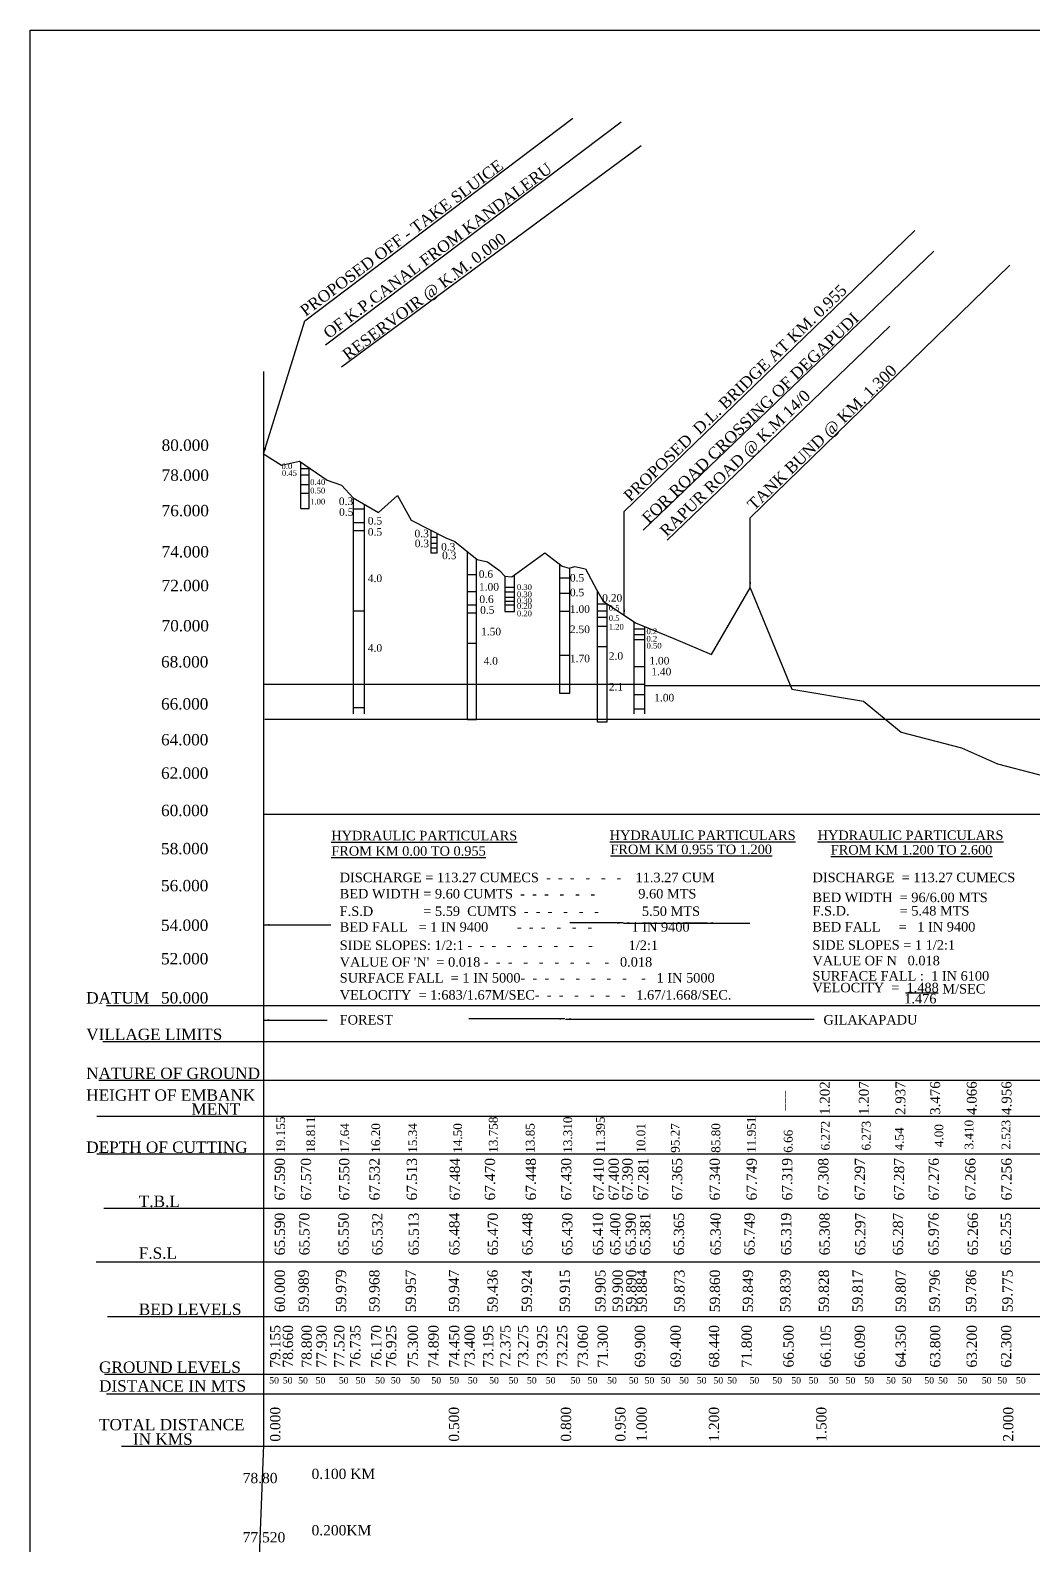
# Model space of a CAD drawing. Header units: millimetres. Extents: x 8 to 638, y 7 to 911.
# Drawn here: x 8.1 to 272.3, y 511.6 to 910.8 of the extents above; entities that cross this region are included whole.
import ezdxf

# ---------------------------------------------------------------- set-up
doc = ezdxf.new("R2010")
doc.units = ezdxf.units.MM
doc.header["$MEASUREMENT"] = 0
for name, color, linetype in [('DIM', 5, 'Continuous'), ('DWG.LINE', 10, 'Continuous'), ('TEXT', 7, 'Continuous')]:
    doc.layers.add(name, color=color, linetype=linetype)
doc.layers.add('TITLE', color=7, linetype='Continuous', lineweight=30)
doc.styles.get("Standard").update_dxf_attribs({"font": 'times.ttf', "height": 2})
doc.dimstyles.get("Standard").update_dxf_attribs({"dimtxt": 2, "dimasz": 1.5, "dimexe": 0.18, "dimexo": 0.0625, "dimgap": 0.09, "dimtad": 0, "dimtih": 1, "dimtoh": 1, "dimdec": 0, "dimzin": 0, "dimdsep": 46, "dimtxsty": 'Standard', "dimcen": 300, "dimclrd": 5, "dimclre": 5, "dimclrt": 4, "dimadec": 0, "dimazin": 0, "dimtfac": 1, "dimtdec": 0, "dimtofl": 0, "dimtmove": 0, "dimatfit": 3, "dimfxl": 0, "dimtolj": 1, "dimtzin": 0, "dimarcsym": 0})

msp = doc.modelspace()

# ---------------------------------------------------------------- linework, layer by layer
at = {"layer": 'DWG.LINE', "ltscale": 0.2}
for p, q in [((79.45, 784.78), (79.45, 797.03)), ((81.63, 784.78), (81.63, 795.53)), ((79.45, 784.78), (81.63, 784.78)), ((123.38, 729.16), (123.38, 773.31)), ((125.68, 729.16), (125.68, 771.47)), ((123.38, 729.16), (125.68, 729.16))]:
    msp.add_line(p, q, dxfattribs=at)
for points in [[(85.93, 827.95), (163.81, 886.67)], [(90.17, 822.09), (169.11, 880.48)], [(169.63, 779.07), (246.2, 852.57)], [(175.93, 776.45), (234.64, 832.86)], [(69.6, 820.85), (69.6, 537.96), (65.72, 438.4), (138.59, 386.38), (229.6, 363.93), (279.05, 358.28), (300.62, 343.64), (351.87, 333.45), (367.99, 331.35), (398.94, 329.54), (420.89, 308.73), (447.49, 262.64), (459.17, 225.93), (510.34, 178.53)], [(69.6, 799.22), (74.33, 796.2), (79.1, 797.27), (86.38, 792.27), (90.11, 790.92), (93.19, 787.6), (99.87, 783.75), (104.88, 788.23), (108.45, 781.68), (117.65, 777.02), (119.96, 776.07), (125.88, 771.3), (128.63, 770.74), (131.81, 768.4), (133.21, 766.91), (135.04, 766.71), (143.75, 773.11), (148.32, 769.57), (150.15, 769.06), (151.66, 769.5), (154.45, 768.9), (157.31, 763.38), (159.11, 760.34), (167.58, 754.59), (177.76, 750.46), (187.63, 746.3), (197.85, 763.85), (208.84, 737.12), (227.69, 733.96), (237.67, 725.82), (253.51, 721.67), (262.98, 717.42), (284.66, 711.85)], [(79.45, 795.35), (81.63, 795.35)], [(79.45, 793.63), (81.63, 793.63)], [(79.45, 791.09), (81.63, 791.09)], [(79.45, 788.79), (81.63, 788.79)], [(93.33, 730.66), (93.33, 787.51)], [(93.33, 784.65), (96.2, 784.65)], [(96.2, 730.66), (96.2, 785.86)], [(93.33, 781.11), (96.2, 781.11)], [(93.33, 779), (96.2, 779)], [(113.67, 779.04), (113.67, 773.04), (115.38, 773.04), (115.38, 778.17)], [(113.67, 777.23), (115.38, 777.23)], [(113.67, 775.59), (115.38, 775.59)], [(113.67, 774.38), (115.38, 774.38)], [(123.38, 767.39), (125.68, 767.39)], [(133.21, 766.91), (133.21, 757.62), (135.71, 757.62), (135.71, 767.2)], [(147.57, 770.16), (147.57, 736.06), (150.27, 736.06), (150.27, 769.09)], [(123.38, 762.87), (125.68, 762.87)], [(133.21, 764.03), (135.71, 764.03)], [(133.21, 762.78), (135.71, 762.78)], [(147.57, 766.47), (150.27, 766.47)], [(160.07, 759.69), (160.07, 728.42), (157.58, 728.42), (157.58, 762.92)], [(123.38, 759.34), (125.68, 759.34)], [(133.21, 761.41), (135.71, 761.41)], [(133.21, 760.34), (135.71, 760.34)], [(133.21, 759.38), (135.71, 759.38)], [(147.57, 762.47), (150.27, 762.47)], [(157.58, 759.6), (160.07, 759.6)], [(93.33, 757.76), (96.2, 757.76)], [(123.38, 757.29), (125.68, 757.29)], [(147.57, 757.7), (150.27, 757.7)], [(157.58, 757.75), (160.07, 757.75)], [(157.58, 756.12), (160.07, 756.12)], [(167.2, 754.85), (167.2, 730.66)], [(157.58, 753.72), (160.07, 753.72)], [(167.2, 753.01), (170.03, 753.01)], [(167.2, 751.57), (170.03, 751.57)], [(170.03, 753.59), (170.03, 730.66)], [(123.38, 749.27), (125.68, 749.27)], [(157.58, 748.39), (160.07, 748.39)], [(167.2, 750.19), (170.03, 750.19)], [(147.57, 746.06), (150.27, 746.06)], [(167.2, 743.15), (170.03, 743.15)], [(69.6, 738.5), (170.03, 738.5)], [(167.2, 735.7), (170.03, 735.7)], [(170.03, 738.13), (611.81, 738.13)], [(93.33, 732.29), (96.2, 732.29)], [(167.2, 731.96), (170.03, 731.96)], [(69.97, 729.2), (607.75, 729.2)], [(69.6, 704.23), (613.69, 704.23)], [(238.75, 657.09), (247.37, 657.09)], [(28.17, 653.75), (613.69, 653.75)], [(27.25, 644.26), (613.69, 644.26)], [(26.14, 634.1), (610.84, 634.1)], [(25.67, 624.6), (610.84, 624.6)], [(25.67, 614.62), (610.84, 614.62)], [(27.52, 600.36), (610.84, 600.36)], [(25.48, 586.21), (610.84, 586.21)], [(28.45, 571.73), (610.72, 571.73)], [(27.7, 556.58), (610.72, 556.58)], [(28.17, 551.41), (610.72, 551.41)], [(32.15, 537.56), (610.72, 537.56)]]:
    msp.add_lwpolyline(points, dxfattribs=at)
at = {"layer": 'TITLE', "ltscale": 0.2}
msp.add_lwpolyline([(8.12, 910.83), (637.81, 910.83), (637.81, 7.2), (8.12, 7.2)], close=True, dxfattribs=at)

# ---------------------------------------------------------------- texts
at = {"layer": 'TEXT', "ltscale": 0.2}
for s, height, rotation, p in [('PROPOSED OFF - TAKE SLUICE', 3, 36.8398, (80.68, 835.32)), ('OF K.P.CANAL FROM KANDALERU', 3, 36.8398, (86.79, 829.41)), ('RESERVOIR @ K.M. 0.000', 3, 36.8398, (91.81, 823.72)), ('PROPOSED  D.L. BRIDGE AT KM. 0.955', 3, 44.1218, (166.26, 786.41)), ('FOR ROAD CROSSING OF DEGAPUDI', 3, 44.1218, (171.1, 780.58)), ('TANK BUND @ KM. 1.300', 3, 44.1218, (198.86, 784.07)), ('RAPUR ROAD @ K.M 14/0', 3, 44.1218, (175.81, 777.17)), ('___', 2.3, 90, (206.82, 626.09)), ('1.202', 2.6, 90, (218.79, 624.92)), ('1.207', 2.6, 90, (229.08, 624.92)), ('2.937', 2.6, 90, (238.73, 624.92)), ('3.476', 2.6, 90, (247.89, 624.92)), ('4.066', 2.6, 90, (257.53, 624.92)), ('4.956', 2.6, 90, (266.69, 624.92)), ('19.155', 2.3, 90, (75.23, 614.92)), ('18.811', 2.3, 90, (83.17, 614.92)), ('13.758', 2.3, 90, (131.27, 614.92)), ('13.310', 2.3, 90, (150.91, 614.92)), ('11.395', 2.3, 90, (159.54, 614.92)), ('11.951', 2.3, 90, (199.31, 614.92)), ('6.272', 2.3, 90, (218.79, 615.53)), ('6.273', 2.3, 90, (229.55, 615.53)), ('3.410', 2.3, 90, (256.65, 615.79)), ('2.523', 2.3, 90, (266.4, 615.79)), ('17.64', 2.3, 90, (92.12, 614.92)), ('16.20', 2.3, 90, (100.32, 614.92)), ('15.34', 2.3, 90, (110.02, 614.92)), ('14.50', 2.3, 90, (121.9, 614.92)), ('13.85', 2.3, 90, (141, 614.92)), ('10.01', 2.3, 90, (170.19, 614.92)), ('95.27', 2.3, 90, (179.23, 614.92)), ('85.80', 2.3, 90, (189.94, 614.92)), ('6.66', 2.3, 90, (209.01, 614.92)), ('4.54', 2.3, 90, (238.29, 615.53)), ('4.00', 2.3, 90, (248.73, 616.41)), ('67.590', 2.7, 90, (75.23, 602.34)), ('67.570', 2.7, 90, (82.12, 602.34)), ('67.550', 2.7, 90, (92.2, 602.34)), ('67.532', 2.7, 90, (100.19, 602.34)), ('67.513', 2.7, 90, (110.02, 602.34)), ('67.484', 2.7, 90, (121.33, 602.34)), ('67.470', 2.7, 90, (130.61, 602.34)), ('67.448', 2.7, 90, (141.37, 602.34)), ('67.430', 2.7, 90, (150.71, 602.34)), ('67.410', 2.7, 90, (159.23, 602.34)), ('67.400', 2.7, 90, (163.23, 602.34)), ('67.390', 2.7, 90, (166.86, 602.34)), ('67.281', 2.7, 90, (170.97, 602.34)), ('67.365', 2.7, 90, (179.92, 602.34)), ('67.340', 2.7, 90, (189.85, 602.34)), ('67.749', 2.7, 90, (199.58, 602.34)), ('67.319', 2.7, 90, (208.92, 602.34)), ('67.308', 2.7, 90, (218.46, 602.34)), ('67.297', 2.7, 90, (228.09, 602.34)), ('67.287', 2.7, 90, (238.42, 602.34)), ('67.276', 2.7, 90, (247.56, 602.34)), ('67.266', 2.7, 90, (257.2, 602.34)), ('67.256', 2.7, 90, (266.74, 602.34)), ('65.590', 2.7, 90, (75.23, 587.9)), ('65.570', 2.7, 90, (81.68, 587.9)), ('65.550', 2.7, 90, (92.01, 587.9)), ('65.532', 2.7, 90, (100.92, 587.9)), ('65.513', 2.7, 90, (110.5, 587.9)), ('65.484', 2.7, 90, (121.21, 587.9)), ('65.470', 2.7, 90, (131.36, 587.9)), ('65.448', 2.7, 90, (140.46, 587.9)), ('65.430', 2.7, 90, (150.98, 587.9)), ('65.410', 2.7, 90, (159.08, 587.9)), ('65.400', 2.7, 90, (163.63, 587.9)), ('65.390', 2.7, 90, (167.7, 587.9)), ('65.381', 2.7, 90, (171.5, 587.9)), ('65.365', 2.7, 90, (180.41, 587.9)), ('65.340', 2.7, 90, (190.08, 587.9)), ('65.749', 2.7, 90, (198.99, 587.9)), ('65.319', 2.7, 90, (208.66, 587.9)), ('65.308', 2.7, 90, (218.8, 587.9)), ('65.297', 2.7, 90, (228.19, 587.9)), ('65.287', 2.7, 90, (238.14, 587.9)), ('65.976', 2.7, 90, (247.52, 587.9)), ('65.266', 2.7, 90, (257.86, 587.9)), ('65.255', 2.7, 90, (266.58, 587.9)), ('60.000', 2.7, 90, (75.23, 572.9)), ('59.989', 2.7, 90, (81.5, 572.9)), ('59.979', 2.7, 90, (91.35, 572.9)), ('59.968', 2.7, 90, (100.13, 572.9)), ('59.957', 2.7, 90, (109.74, 572.9)), ('59.947', 2.7, 90, (121.13, 572.9)), ('59.436', 2.7, 90, (131.3, 572.9)), ('59.924', 2.7, 90, (140.33, 572.9)), ('59.915', 2.7, 90, (150.34, 572.9)), ('59.905', 2.7, 90, (159.7, 572.9)), ('59.900', 2.7, 90, (164.26, 572.9)), ('59.890', 2.7, 90, (167.84, 572.9)), ('59.884', 2.7, 90, (170.6, 572.9)), ('59.873', 2.7, 90, (180.53, 572.9)), ('59.860', 2.7, 90, (189.89, 572.9)), ('59.849', 2.7, 90, (198.59, 572.9)), ('59.839', 2.7, 90, (208.44, 572.9)), ('59.828', 2.7, 90, (218.61, 572.9)), ('59.817', 2.7, 90, (227.48, 572.9)), ('59.807', 2.7, 90, (238.84, 572.9)), ('59.796', 2.7, 90, (247.79, 572.9)), ('59.786', 2.7, 90, (257.39, 572.9)), ('59.775', 2.7, 90, (267, 572.9)), ('79.155', 2.7, 90, (74.01, 558.3)), ('78.660', 2.7, 90, (77.37, 558.3)), ('78.800', 2.7, 90, (82.3, 558.3)), ('77.930', 2.7, 90, (86.22, 558.3)), ('77.520', 2.7, 90, (90.89, 558.3)), ('76.735', 2.7, 90, (95.11, 558.3)), ('76.170', 2.7, 90, (100.64, 558.3)), ('76.925', 2.7, 90, (104.56, 558.3)), ('75.300', 2.7, 90, (110.29, 558.3)), ('74.890', 2.7, 90, (115.71, 558.3)), ('74.450', 2.7, 90, (121.19, 558.3)), ('73.400', 2.7, 90, (125.26, 558.3)), ('73.195', 2.7, 90, (130.13, 558.3)), ('72.375', 2.7, 90, (134.66, 558.3)), ('73.275', 2.7, 90, (139.33, 558.3)), ('73.925', 2.7, 90, (144.35, 558.3)), ('73.225', 2.7, 90, (149.63, 558.3)), ('73.060', 2.7, 90, (155.06, 558.3)), ('71.300', 2.7, 90, (160.33, 558.3)), ('69.900', 2.7, 90, (170.14, 558.3)), ('69.400', 2.7, 90, (179.54, 558.3)), ('68.440', 2.7, 90, (189.67, 558.3)), ('71.800', 2.7, 90, (198.27, 558.3)), ('66.500', 2.7, 90, (209.28, 558.3)), ('66.105', 2.7, 90, (219.08, 558.3)), ('66.090', 2.7, 90, (228.08, 558.3)), ('64.350', 2.7, 90, (238.85, 558.3)), ('63.800', 2.7, 90, (247.93, 558.3)), ('63.200', 2.7, 90, (257.58, 558.3)), ('62.300', 2.7, 90, (266.66, 558.3)), ('0.000', 2.7, 90, (74.01, 538.77)), ('0.500', 2.7, 90, (121.12, 538.77)), ('0.800', 2.7, 90, (150.64, 538.77)), ('0.950', 2.7, 90, (164.97, 538.77)), ('1.000', 2.7, 90, (170.57, 538.77)), ('1.200', 2.7, 90, (189.65, 538.77)), ('1.500', 2.7, 90, (217.93, 538.77)), ('2.000', 2.7, 90, (267.19, 538.77))]:
    msp.add_text(s, height=height, rotation=rotation, dxfattribs=at).set_placement(p)
for s, height, p in [('80.000', 3, (42.73, 799.96)), ('78.000', 3, (42.73, 792.05)), ('0.0', 1.5, (74.33, 795.17)), ('0.45', 1.5, (74.42, 793.37)), ('0.40', 1.5, (81.88, 790.97)), ('0.50', 1.5, (81.88, 788.74)), ('1.00', 1.5, (81.88, 785.83)), ('0.3', 2, (89.44, 785.68)), ('76.000', 3, (42.73, 782.71)), ('0.5', 2, (89.48, 782.84)), ('0.5', 2, (97.06, 780.54)), ('0.5', 2, (97.06, 777.6)), ('0.3', 2, (109.38, 777.18)), ('74.000', 3, (42.73, 771.86)), ('0.3', 2, (109.43, 774.56)), ('0.3', 2, (116.37, 773.66)), ('0.3', 2, (116.63, 771.41)), ('4.0', 2, (97.06, 765.38)), ('0.6', 2, (126.31, 766.5)), ('0.5', 2, (150.33, 765.5)), ('72.000', 3, (42.73, 762.96)), ('1.00', 2, (126.36, 763.11)), ('0.30', 1.5, (136.36, 763.3)), ('0.30', 1.5, (136.36, 761.41)), ('0.5', 2, (150.33, 761.64)), ('0.6', 2, (126.46, 759.86)), ('0.5', 2, (126.66, 757.01)), ('0.30', 1.5, (136.36, 759.75)), ('0.20', 1.5, (136.36, 758.31)), ('1.00', 2, (150.33, 757.26)), ('0.20', 2, (158.85, 760.21)), ('0.5', 1.5, (160.57, 757.81)), ('70.000', 3, (42.73, 752.37)), ('0.20', 1.5, (136.36, 756.34)), ('0.5', 1.5, (160.57, 755.13)), ('1.50', 2, (126.9, 751.33)), ('2.50', 2, (150.33, 751.92)), ('1.20', 1.5, (160.57, 752.82)), ('0.2', 1.5, (170.5, 751.64)), ('0.2', 1.5, (170.5, 749.68)), ('4.0', 2, (97.06, 747.01)), ('2.0', 2, (160.57, 744.9)), ('0.50', 1.5, (170.54, 747.85)), ('68.000', 3, (42.58, 742.85)), ('4.0', 2, (127.59, 743.59)), ('1.70', 2, (150.33, 744.23)), ('1.00', 2, (171.26, 743.65)), ('1.40', 2, (171.78, 740.78)), ('2.1', 2, (160.57, 736.78)), ('66.000', 3, (42.58, 731.76)), ('1.00', 2, (172.54, 733.91)), ('64.000', 3, (42.58, 722.32)), ('62.000', 3, (42.58, 713.52)), ('60.000', 3, (42.58, 703.67)), ('%%UHYDRAULIC PARTICULARS', 2.5, (87.45, 697.3)), ('%%UHYDRAULIC PARTICULARS', 2.5, (160.82, 697.39)), ('%%UHYDRAULIC PARTICULARS', 2.5, (215.61, 697.39)), ('58.000', 3, (42.58, 693.61)), ('%%UFROM KM 0.00 TO 0.955', 2.5, (87.45, 693.23)), ('%%UFROM KM 0.955 TO 1.200', 2.5, (161, 693.67)), ('%%UFROM KM 1.200 TO 2.600', 2.5, (219.08, 693.55)), ('56.000', 3, (42.58, 683.85)), ('DISCHARGE = 113.27 CUMECS  -  -  -   -   -   -    11.3.27 CUM', 2.5, (89.66, 686.26)), ('DISCHARGE  = 113.27 CUMECS', 2.5, (214.26, 686.26)), ('BED WIDTH = 9.60 CUMTS  -  -  -   -   -   -            9.60 MTS', 2.5, (89.66, 681.97)), ('BED WIDTH  = 96/6.00 MTS', 2.5, (214.26, 681)), ('F.S.D              = 5.59  CUMTS  -  -  -   -   -   -            5.50 MTS', 2.5, (89.66, 677.36)), ('F.S.D.              = 5.48 MTS', 2.5, (214.26, 677.48)), ('54.000', 3, (42.58, 673.41)), ('BED FALL   = 1 IN 9400        -  -  -   -   -   -           1 IN 9400', 2.5, (89.66, 673.21)), ('BED FALL     =   1 IN 9400', 2.5, (214.26, 673.25)), ('SIDE SLOPES: 1/2:1 -  -  -   -   -   -   -   -    -          1/2:1', 2.5, (89.66, 668.38)), ('SIDE SLOPES = 1 1/2:1', 2.5, (214.26, 668.47)), ('52.000', 3, (42.58, 664.59)), ('VALUE OF N   0.018', 2.5, (214.26, 664.34)), ("VALUE OF 'N'  = 0.018 -  -  -   -   -   -   -   -    -   0.018", 2.5, (89.66, 663.99)), ('SURFACE FALL :  1 IN 6100', 2.5, (214.26, 660.31)), ('SURFACE FALL  = 1 IN 5000-  -  -   -   -   -   -   -    -   1 IN 5000', 2.5, (89.66, 659.8)), ('VELOCITY  =  1.488', 2.5, (214.26, 657.23)), ('M/SEC', 2.5, (248.49, 656.91)), ('DATUM', 3, (22.85, 654.27)), ('50.000', 3, (42.58, 654.27)), ('VELOCITY  = 1:683/1.67M/SEC-  -  -   -   -   -   -   1.67/1.668/SEC.', 2.5, (89.66, 655.3)), ('1.476', 2.5, (238.44, 654.31)), ('FOREST', 2.5, (89.66, 648.74)), ('GILAKAPADU', 2.5, (217.15, 648.74)), ('VILLAGE LIMITS', 3, (22.85, 644.65)), ('NATURE OF GROUND', 3, (22.85, 634.37)), ('HEIGHT OF EMBANK', 3, (22.85, 628.62)), ('MENT', 3, (50.58, 624.95)), ('DEPTH OF CUTTING', 3, (22.85, 614.9)), ('T.B.L', 3, (36.71, 600.63)), ('F.S.L', 3, (36.71, 586.98)), ('BED LEVELS', 3, (36.71, 572.17)), ('GROUND LEVELS', 3, (26.23, 556.91)), ('DISTANCE IN MTS', 3, (26.23, 551.96)), ('50', 1.7, (71.08, 554.08)), ('50', 1.7, (74.66, 554.08)), ('50', 1.7, (78.71, 554.08)), ('50', 1.7, (83.32, 554.08)), ('50', 1.7, (89.42, 554.08)), ('50', 1.7, (93.86, 554.08)), ('50', 1.7, (99.02, 554.08)), ('50', 1.7, (103.15, 554.08)), ('50', 1.7, (108.23, 554.08)), ('50', 1.7, (113.82, 554.08)), ('50', 1.7, (118.54, 554.08)), ('50', 1.7, (123.44, 554.08)), ('50', 1.7, (129.03, 554.08)), ('50', 1.7, (134.15, 554.08)), ('50', 1.7, (139.01, 554.08)), ('50', 1.7, (143.96, 554.08)), ('50', 1.7, (150.49, 554.08)), ('50', 1.7, (155.01, 554.08)), ('50', 1.7, (160.13, 554.08)), ('50', 1.7, (165.84, 554.08)), ('50', 1.7, (170.02, 554.08)), ('50', 1.7, (174.29, 554.08)), ('50', 1.7, (179.11, 554.08)), ('50', 1.7, (183.76, 554.08)), ('50', 1.7, (188.15, 554.08)), ('50', 1.7, (191.78, 554.08)), ('50', 1.7, (197.66, 554.08)), ('50', 1.7, (203.68, 554.08)), ('50', 1.7, (208.67, 554.08)), ('50', 1.7, (213.23, 554.08)), ('50', 1.7, (218.57, 554.08)), ('50', 1.7, (223.01, 554.08)), ('50', 1.7, (227.92, 554.08)), ('50', 1.7, (233.65, 554.08)), ('50', 1.7, (237.81, 554.08)), ('50', 1.7, (243.74, 554.08)), ('50', 1.7, (247.36, 554.08)), ('50', 1.7, (252.48, 554.08)), ('50', 1.7, (258.89, 554.08)), ('50', 1.7, (262.98, 554.08)), ('50', 1.7, (267.89, 554.08)), ('TOTAL DISTANCE', 3, (26.23, 541.76)), ('IN KMS', 3, (35.17, 537.95)), ('0.100 KM', 2.7, (82.24, 528.92)), ('78.80', 2.7, (64.1, 527.83)), ('0.200KM', 2.7, (82.24, 514.07)), ('77.520', 2.7, (64.1, 512.22))]:
    msp.add_text(s, height=height, dxfattribs=at).set_placement(p)

# ---------------------------------------------------------------- leaders
at = {"layer": 'DIM', "ltscale": 0.2}
for points in [[(69.6, 799.22), (80.44, 834.27), (151.06, 887.64)], [(164.66, 756.57), (164.66, 783.95), (241.23, 858.03)], [(197.85, 763.85), (197.85, 782.35), (266.29, 848.95)], [(69.6, 674.99), (87.29, 674.99)], [(164.36, 675.52), (150.28, 675.52)], [(164.49, 675.48), (186.52, 675.48)], [(186.52, 675.48), (180.11, 675.48)], [(186.52, 675.48), (197.73, 675.48)], [(69.6, 649.88), (86.34, 649.88)], [(149, 650.23), (123.73, 650.23)], [(149.14, 650.16), (214.72, 650.16)]]:
    msp.add_leader(points, dimstyle='Standard', override={"dimgap": 0.09, "dimtad": 0}, dxfattribs=at)

doc.saveas('drawing.dxf')
